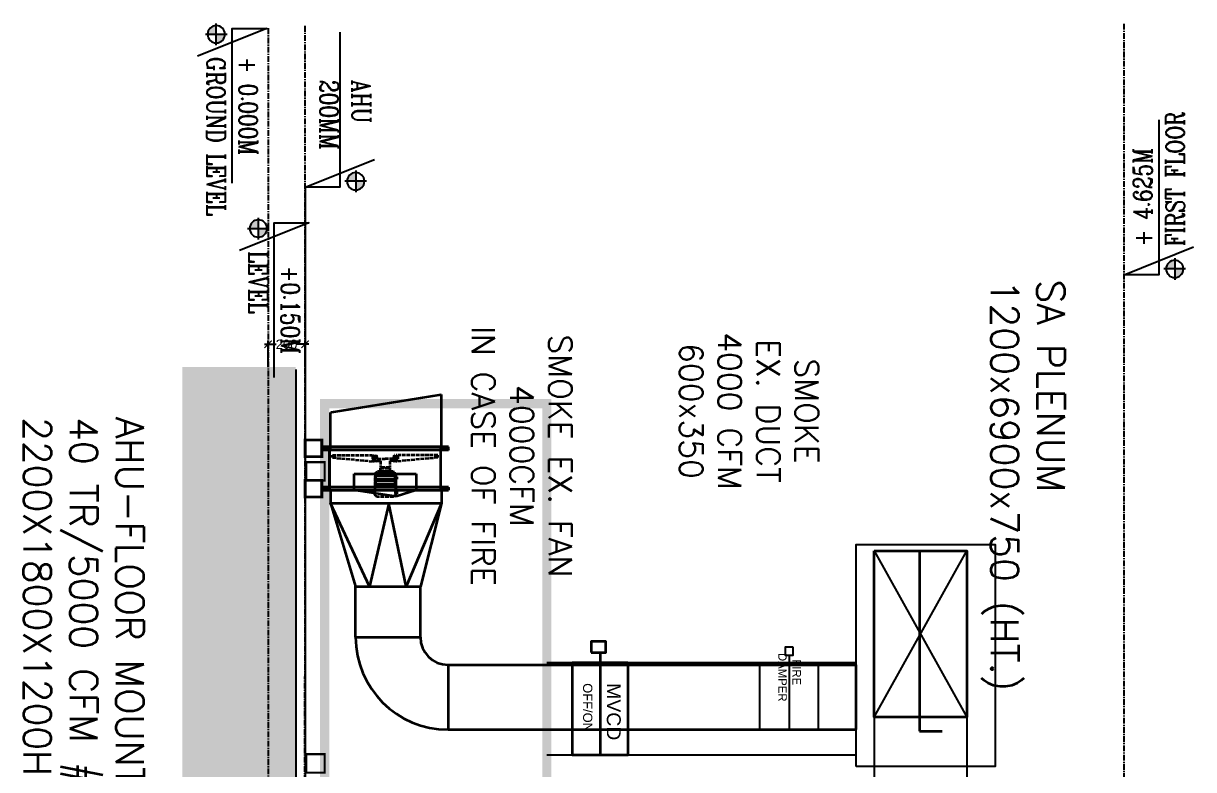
# Model space of a CAD drawing. Header units: millimetres. Extents: x -661525 to 498941, y 282148 to 1359693.
# Drawn here: x -328519 to -322197, y 677077 to 681110 of the extents above; entities that cross this region are included whole.
import ezdxf

# ---------------------------------------------------------------- set-up
doc = ezdxf.new("R2010")
doc.units = ezdxf.units.MM
doc.header["$LTSCALE"] = 2.5
doc.header["$PDMODE"] = 35
doc.header["$PDSIZE"] = 15
doc.linetypes.add('ACAD_ISO02W100', pattern=[15, 12, -3])
doc.linetypes.add('CENTER', pattern=[2, 1.25, -0.25, 0.25, -0.25])
doc.layers.get('0').update_dxf_attribs({"linetype": 'CONTINUOUS'})
doc.layers.get('DEFPOINTS').update_dxf_attribs({"linetype": 'CONTINUOUS'})
for name, color, linetype in [('00', 5, 'CONTINUOUS'), ('A-ANNO-GRID', 5, 'CENTER'), ('A-ANNO-LEVL', 7, 'CONTINUOUS'), ('A-COLS-PATT', 252, 'CONTINUOUS'), ('A-SECT', 1, 'CONTINUOUS'), ('nmd-ex duct', 20, 'CONTINUOUS'), ('NMD-SA DUCT', 4, 'CONTINUOUS'), ('v-ac ex.-fa fan', 91, 'CONTINUOUS'), ('v-SA DUCT', 4, 'CONTINUOUS'), ('vemcpl-ahu', 6, 'CONTINUOUS')]:
    doc.layers.add(name, color=color, linetype=linetype)
for name, color, linetype, lineweight in [('v-ac fd', 1, 'CONTINUOUS', 35), ('v-ac smoke ex-fa fan', 1, 'CONTINUOUS', 35), ('v-ac smoke ex. duct', 1, 'CONTINUOUS', 35), ('vac vcd', 5, 'CONTINUOUS', 35)]:
    doc.layers.add(name, color=color, linetype=linetype, lineweight=lineweight)
doc.styles.add('ARIAL', font='arial.ttf')
doc.styles.add('COMPLEX', font='complex.shx', dxfattribs={"width": 0.8})
doc.styles.add('ROMANS', font='romans.shx', dxfattribs={"height": 125})
doc.styles.get("Standard").update_dxf_attribs({"font": 'txt.shx', "height": 1})
doc.linetypes.add('ZIGZAG', pattern='A,0.0001,-0.2,[131,ltypeshp.shx,S=0.2,R=0,X=-0.2,Y=0],-0.4,[131,ltypeshp.shx,S=0.2,R=180,X=0.2,Y=0],-0.2', length=0.8001)
doc.dimstyles.new('TICK100', dxfattribs={"dimtxt": 250, "dimasz": 200, "dimexe": 150, "dimexo": 10, "dimgap": 50, "dimtad": 0, "dimdec": 0, "dimrnd": 5, "dimzin": 1, "dimdsep": 46, "dimtxsty": 'COMPLEX', "dimblk1": 'ARCHTICK', "dimblk2": 'ARCHTICK', "dimsah": 1, "dimcen": 0.09375, "dimdle": 150, "dimclrd": 11, "dimclre": 11, "dimclrt": 7, "dimadec": 0, "dimazin": 0, "dimtfac": 1, "dimtdec": 0, "dimtofl": 0, "dimtmove": 0, "dimatfit": 3, "dimldrblk": 'OPEN90', "dimfxl": 1, "dimtolj": 1, "dimtzin": 1, "dimarcsym": 0})

# ---------------------------------------------------------------- blocks, each defined once
blk = doc.blocks.new('L')
h = blk.add_hatch(color=0)
h.paths.add_polyline_path([(0.0683, 0), (0, 0), (0, -0.0683, 0.414214)])
h.paths.add_polyline_path([(0, 0.0683, 0.414214), (-0.0683, 0), (0, 0)])
at = {"color": 0}
for p, q in [((0.0854, 0), (-0.0854, 0)), ((0, 0.0854), (0, -0.0854))]:
    blk.add_line(p, q, dxfattribs=at)
blk.add_circle((0, 0), 0.0683, dxfattribs=at)
blk = doc.blocks.new('WATER LVL')
blk.add_lwpolyline([(837, 0), (-837, 0), (-837, -375), (-537, 375)])
at = {"layer": '00', "xscale": 1371.803835285835, "yscale": 1371.803835285835, "zscale": 1371.803835285835}
blk.add_blockref('L', (-774, 172), dxfattribs=at)
at = {"style": 'COMPLEX', "width": 0.8}
for p in [(-529, 75), (-529, -273)]:
    blk.add_attdef('WATER', p, '', height=200, dxfattribs=at)
blk = doc.blocks.new('_ARCHTICK')
at = {"color": 0, "linetype": 'ByBlock', "const_width": 0.15}
blk.add_lwpolyline([(-0.5, -0.5), (0.5, 0.5)], dxfattribs=at)
blk = doc.blocks.new('*D449')
at = {"layer": 'DEFPOINTS', "color": 0, "transparency": 16777216}
for p in [(-326997.2, 679375.4), (-327197.2, 679252.7), (-326997.2, 679252.7)]:
    blk.add_point(p, dxfattribs=at)
at = {"layer": 'nmd-ex duct', "color": 8, "lineweight": -2, "transparency": 16777216}
for p, q in [((-327217.2, 679375.4), (-327152.7, 679375.4)), ((-327197.2, 679252.7), (-327197.2, 679395.4)), ((-326977.2, 679375.4), (-327041.7, 679375.4)), ((-326997.2, 679252.7), (-326997.2, 679395.4))]:
    blk.add_line(p, q, dxfattribs=at)
at = {"layer": 'nmd-ex duct', "color": 8, "lineweight": -2, "transparency": 16777216, "xscale": 40, "yscale": 40, "zscale": 40, "rotation": 180}
blk.add_blockref('_ARCHTICK', (-327197.2, 679375.4), dxfattribs=at)
at = {"layer": 'nmd-ex duct', "color": 8, "lineweight": -2, "transparency": 16777216, "xscale": 40, "yscale": 40, "zscale": 40}
blk.add_blockref('_ARCHTICK', (-326997.2, 679375.4), dxfattribs=at)
at = {"layer": 'nmd-ex duct', "color": 1, "transparency": 16777216, "insert": (-327097.2, 679375.4), "char_height": 50, "attachment_point": 5, "style": 'ARIAL'}
blk.add_mtext('\\A1;200', dxfattribs=at)
blk = doc.blocks.new('smk fan')
at = {"layer": 'v-ac smoke ex-fa fan', "color": 2}
for p, q in [((-36723.1, 1601450.8), (-36723.2, 1600424.1)), ((-36723.2, 1600424.1), (-36723.1, 1601450.8)), ((-36723.2, 1600424.1), (-36723.2, 1601450.8)), ((-36714.5, 1601438.2), (-36723.2, 1601429.5)), ((-36705.6, 1601438.2), (-36723.2, 1601420.6)), ((-36698.2, 1601438.2), (-36723.2, 1601438.2)), ((-36698.2, 1601438.2), (-36723.2, 1601438.2)), ((-36723.2, 1601438.2), (-36723.2, 1601393.6)), ((-36700.9, 1601433.9), (-36723.2, 1601411.7)), ((-36700.9, 1601425), (-36723.2, 1601402.8)), ((-36700.9, 1601416.1), (-36723.2, 1601393.9)), ((-36700.9, 1601450.8), (-36723.1, 1601450.8)), ((-36700.9, 1601450.8), (-36698.2, 1601450.8)), ((-36698.2, 1601436.7), (-36700.9, 1601433.9)), ((-36698.2, 1601427.8), (-36700.9, 1601425)), ((-36698.2, 1601418.9), (-36700.9, 1601416.1)), ((-36698.2, 1600424.1), (-36698.2, 1601450.8)), ((-36395.4, 1601450.8), (-36398.2, 1601450.8)), ((-36398.2, 1600424.1), (-36398.2, 1601450.8)), ((-36398.2, 1601438.2), (-36373.2, 1601438.2)), ((-36398.2, 1601438.2), (-36373.2, 1601438.2)), ((-36398.2, 1601436.7), (-36395.4, 1601433.9)), ((-36398.2, 1601427.8), (-36395.4, 1601425)), ((-36398.2, 1601418.9), (-36395.4, 1601416.1)), ((-36395.4, 1601450.8), (-36373.2, 1601450.8)), ((-36395.4, 1601433.9), (-36373.2, 1601411.7)), ((-36395.4, 1601425), (-36373.2, 1601402.8)), ((-36395.4, 1601416.1), (-36373.2, 1601393.9)), ((-36390.8, 1601438.2), (-36373.2, 1601420.6)), ((-36381.9, 1601438.2), (-36373.2, 1601429.5)), ((-36373.2, 1601450.8), (-36373.2, 1600424.1)), ((-36373.2, 1600424.1), (-36373.2, 1601450.8)), ((-36373.2, 1600424.1), (-36373.2, 1601450.8)), ((-36373.2, 1601438.2), (-36373.2, 1601393.6)), ((-36723.2, 1601393.6), (-36698.2, 1601393.6)), ((-36373.2, 1601387.4), (-36723.2, 1601387.4)), ((-36723.2, 1601387.4), (-36373.2, 1601387.4)), ((-36723.2, 1601387.4), (-36723.2, 1601387.4)), ((-36700.9, 1601407.2), (-36714.5, 1601393.6)), ((-36700.9, 1601398.3), (-36705.6, 1601393.6)), ((-36698.2, 1601410), (-36700.9, 1601407.2)), ((-36698.2, 1601401.1), (-36700.9, 1601398.3)), ((-36398.2, 1601410), (-36395.4, 1601407.2)), ((-36398.2, 1601401.1), (-36395.4, 1601398.3)), ((-36373.2, 1601393.6), (-36398.2, 1601393.6)), ((-36395.4, 1601407.2), (-36381.9, 1601393.6)), ((-36395.4, 1601398.3), (-36390.8, 1601393.6)), ((-36373.2, 1601387.4), (-36373.2, 1601387.4)), ((-36723.2, 1600487.6), (-36723.2, 1600487.6)), ((-36373.2, 1600487.5), (-36723.2, 1600487.5)), ((-36723.2, 1600436.8), (-36723.2, 1600481.3)), ((-36723.2, 1600481.3), (-36698.2, 1600481.3)), ((-36700.9, 1600458.8), (-36723.2, 1600481.1)), ((-36700.9, 1600449.9), (-36723.2, 1600472.2)), ((-36700.9, 1600467.7), (-36714.5, 1600481.3)), ((-36700.9, 1600476.6), (-36705.6, 1600481.3)), ((-36698.2, 1600473.9), (-36700.9, 1600476.6)), ((-36698.2, 1600465), (-36700.9, 1600467.7)), ((-36373.2, 1600481.3), (-36398.2, 1600481.3)), ((-36398.2, 1600473.9), (-36395.4, 1600476.6)), ((-36398.2, 1600465), (-36395.4, 1600467.7)), ((-36395.4, 1600467.7), (-36381.9, 1600481.3)), ((-36395.4, 1600476.6), (-36390.8, 1600481.3)), ((-36395.4, 1600458.8), (-36373.2, 1600481.1)), ((-36395.4, 1600449.9), (-36373.2, 1600472.2)), ((-36373.2, 1600487.6), (-36373.2, 1600487.6)), ((-36373.2, 1600436.8), (-36373.2, 1600481.3)), ((-36700.9, 1600441), (-36723.2, 1600463.3)), ((-36705.6, 1600436.8), (-36723.2, 1600454.4)), ((-36714.5, 1600436.8), (-36723.2, 1600445.5)), ((-36698.2, 1600436.8), (-36723.2, 1600436.8)), ((-36698.2, 1600436.8), (-36723.2, 1600436.8)), ((-36700.9, 1600424.1), (-36723.1, 1600424.1)), ((-36698.2, 1600456.1), (-36700.9, 1600458.8)), ((-36698.2, 1600447.2), (-36700.9, 1600449.9)), ((-36698.2, 1600438.3), (-36700.9, 1600441)), ((-36700.9, 1600424.2), (-36698.2, 1600424.2)), ((-36398.2, 1600456.1), (-36395.4, 1600458.8)), ((-36398.2, 1600447.2), (-36395.4, 1600449.9)), ((-36398.2, 1600438.3), (-36395.4, 1600441)), ((-36398.2, 1600436.8), (-36373.2, 1600436.8)), ((-36398.2, 1600436.8), (-36373.2, 1600436.8)), ((-36395.4, 1600424.2), (-36398.2, 1600424.2)), ((-36395.4, 1600441), (-36373.2, 1600463.3)), ((-36395.4, 1600424.1), (-36373.2, 1600424.1)), ((-36390.8, 1600436.8), (-36373.2, 1600454.4)), ((-36381.9, 1600436.8), (-36373.2, 1600445.5))]:
    blk.add_line(p, q, dxfattribs=at)
at = {"layer": 'v-ac smoke ex-fa fan', "color": 5, "linetype": 'ACAD_ISO02W100'}
for p, q in [((-36637, 1601365.1), (-36656.2, 1601365.1)), ((-36656.2, 1601365.1), (-36656.2, 1601039)), ((-36637, 1601365.1), (-36606.5, 1601039)), ((-36656.2, 1601039), (-36606.5, 1601039)), ((-36630.3, 1601031.4), (-36630.3, 1601039)), ((-36613.1, 1601039), (-36613.1, 1601031.4)), ((-36656.2, 1601031.4), (-36656.2, 1601026.8)), ((-36605.8, 1601031.4), (-36656.2, 1601031.4)), ((-36656.2, 1601026.8), (-36626.1, 1601019.3)), ((-36626.1, 1601014.8), (-36656.2, 1601014.1)), ((-36656.2, 1601014.1), (-36656.2, 1601010.3)), ((-36656.2, 1601014.1), (-36605.8, 1601014.1)), ((-36656.2, 1601010.3), (-36626.1, 1601002.7)), ((-36630.3, 1601014.1), (-36630.3, 1601020.1)), ((-36611.1, 1601019.3), (-36626.1, 1601019.3)), ((-36611.1, 1601014.8), (-36626.1, 1601014.8)), ((-36626.1, 1601002.7), (-36626.1, 1600937.5)), ((-36613.1, 1601019.3), (-36613.1, 1601014.8)), ((-36611.1, 1601019.3), (-36605.8, 1601026.8)), ((-36611.1, 1601014.8), (-36605.8, 1601014.1)), ((-36611.1, 1601002.7), (-36605.8, 1601010.3)), ((-36611.1, 1601002.7), (-36611.1, 1600975)), ((-36611.1, 1600975), (-36558, 1600975)), ((-36605.8, 1601031.4), (-36605.8, 1601026.8)), ((-36605.8, 1601031.4), (-36605.8, 1601026.8)), ((-36605.8, 1601031.4), (-36605.8, 1601026.8)), ((-36605.8, 1601014.1), (-36605.8, 1601010.3)), ((-36605.8, 1601014.1), (-36605.8, 1601010.3)), ((-36605.8, 1601014.1), (-36605.8, 1601010.3)), ((-36558, 1600899.9), (-36558, 1600975)), ((-36558, 1600956.3), (-36550.5, 1600956.3)), ((-36523.3, 1600975), (-36550.5, 1600975)), ((-36550.5, 1600975), (-36550.5, 1600899.9)), ((-36515.8, 1601008.6), (-36523.3, 1600999.9)), ((-36523.3, 1600999.9), (-36523.3, 1600875.1)), ((-36523.3, 1600875.1), (-36523.3, 1600999.9)), ((-36523.3, 1600899.9), (-36523.3, 1600975)), ((-36518.1, 1601013.1), (-36518.1, 1601009.6)), ((-36517.9, 1601013.6), (-36516, 1601013.6)), ((-36517.9, 1601013.6), (-36516, 1601013.6)), ((-36517.9, 1601012.5), (-36516, 1601012.5)), ((-36517.9, 1601010.2), (-36516, 1601010.2)), ((-36517.9, 1601009.1), (-36516, 1601009.1)), ((-36515.8, 1601014.1), (-36515.8, 1601008.6)), ((-36508.3, 1601014.1), (-36515.8, 1601014.1)), ((-36515.8, 1601014.1), (-36515.8, 1601008.6)), ((-36515.8, 1601013.6), (-36515.8, 1601009.1)), ((-36515.8, 1601013.6), (-36515.8, 1601009.1)), ((-36508.3, 1601014.1), (-36474.5, 1601021.6)), ((-36508.3, 1600860.8), (-36508.3, 1601014.1)), ((-36474.5, 1601021.6), (-36419.3, 1601021.6)), ((-36474.5, 1601021.6), (-36419.3, 1601021.6)), ((-36419.3, 1601021.6), (-36397.2, 1601017.4)), ((-36397.2, 1601021.6), (-36340.8, 1601021.6)), ((-36397.2, 1600853.3), (-36397.2, 1601021.6)), ((-36317.9, 1601004.6), (-36321.7, 1601004.6)), ((-36317.9, 1600870.3), (-36317.9, 1601004.6)), ((-36317.9, 1600870.3), (-36317.9, 1601004.6)), ((-36656.2, 1600864.7), (-36626.1, 1600872.2)), ((-36656.2, 1600860.9), (-36656.2, 1600864.7)), ((-36656.2, 1600860.9), (-36605.8, 1600860.9)), ((-36626.1, 1600860.2), (-36656.2, 1600860.9)), ((-36656.2, 1600848.1), (-36626.1, 1600855.6)), ((-36656.2, 1600843.6), (-36656.2, 1600848.1)), ((-36630.3, 1600860.9), (-36630.3, 1600854.8)), ((-36626.1, 1600872.2), (-36626.1, 1600937.5)), ((-36611.1, 1600860.2), (-36626.1, 1600860.2)), ((-36611.1, 1600855.6), (-36626.1, 1600855.6)), ((-36613.1, 1600855.6), (-36613.1, 1600860.2)), ((-36611.1, 1600899.9), (-36558, 1600899.9)), ((-36611.1, 1600872.2), (-36611.1, 1600899.9)), ((-36611.1, 1600872.2), (-36605.8, 1600864.7)), ((-36611.1, 1600860.2), (-36605.8, 1600860.9)), ((-36611.1, 1600855.6), (-36605.8, 1600848.1)), ((-36605.8, 1600860.9), (-36605.8, 1600864.7)), ((-36605.8, 1600860.9), (-36605.8, 1600864.7)), ((-36605.8, 1600860.9), (-36605.8, 1600864.7)), ((-36605.8, 1600843.6), (-36605.8, 1600848.1)), ((-36605.8, 1600843.6), (-36605.8, 1600848.1)), ((-36605.8, 1600843.6), (-36605.8, 1600848.1)), ((-36558, 1600899.9), (-36558, 1600937.5)), ((-36558, 1600899.9), (-36558, 1600937.5)), ((-36558, 1600918.7), (-36550.5, 1600918.7)), ((-36550.5, 1600899.9), (-36523.3, 1600899.9)), ((-36515.8, 1600866.3), (-36523.3, 1600875.1)), ((-36518.1, 1600861.8), (-36518.1, 1600865.3)), ((-36517.9, 1600865.8), (-36516, 1600865.8)), ((-36517.9, 1600864.7), (-36516, 1600864.7)), ((-36517.9, 1600862.4), (-36516, 1600862.4)), ((-36517.9, 1600861.3), (-36516, 1600861.3)), ((-36517.9, 1600861.3), (-36516, 1600861.3)), ((-36515.8, 1600860.8), (-36515.8, 1600866.3)), ((-36515.8, 1600861.3), (-36515.8, 1600865.8)), ((-36515.8, 1600861.3), (-36515.8, 1600865.8)), ((-36508.3, 1600860.8), (-36515.8, 1600860.8)), ((-36508.3, 1600860.8), (-36474.5, 1600853.3)), ((-36474.5, 1600853.3), (-36419.3, 1600853.3)), ((-36474.5, 1600853.3), (-36419.3, 1600853.3)), ((-36419.3, 1600853.3), (-36397.2, 1600857.5)), ((-36397.2, 1600853.3), (-36340.8, 1600853.3)), ((-36317.9, 1600870.3), (-36321.7, 1600870.3)), ((-36605.8, 1600843.6), (-36656.2, 1600843.6)), ((-36656.2, 1600836), (-36606.5, 1600836)), ((-36656.2, 1600509.8), (-36656.2, 1600836)), ((-36637, 1600509.8), (-36606.5, 1600836)), ((-36630.3, 1600843.6), (-36630.3, 1600836)), ((-36613.1, 1600836), (-36613.1, 1600843.6)), ((-36637, 1600509.8), (-36656.2, 1600509.8))]:
    blk.add_line(p, q, dxfattribs=at)
at = {"layer": 'v-ac smoke ex-fa fan', "color": 2, "linetype": 'Continuous', "ltscale": 0.2}
for p, q in [((-36506.4, 1601187.7), (-36506.4, 1600687.2)), ((-36373.2, 1601187.7), (-36506.4, 1601187.7)), ((-36321.7, 1600848.3), (-36373.2, 1601187.7)), ((-36321.7, 1600848.3), (-36506.4, 1600848.3)), ((-36472.9, 1600848.3), (-36472.9, 1600865.4)), ((-36472.9, 1600848.3), (-36472.9, 1600831.3)), ((-36373.2, 1600687.2), (-36321.7, 1600848.3)), ((-36354.9, 1600848.3), (-36354.9, 1600865.4)), ((-36354.9, 1600848.3), (-36354.9, 1600831.3)), ((-36506.4, 1600687.2), (-36373.2, 1600687.2))]:
    blk.add_line(p, q, dxfattribs=at)
at = {"layer": 'v-ac smoke ex-fa fan', "color": 8, "linetype": 'ACAD_ISO02W100'}
for p, q in [((-36508.3, 1601009.6), (-36397.2, 1601009.6)), ((-36508.3, 1601001.6), (-36397.2, 1601001.6)), ((-36508.3, 1600991.6), (-36397.2, 1600991.6)), ((-36508.3, 1600979.5), (-36397.2, 1600979.5)), ((-36508.3, 1600965.5), (-36397.2, 1600965.5)), ((-36508.3, 1600949.5), (-36397.2, 1600949.5)), ((-36501.5, 1601015.6), (-36397.2, 1601015.6)), ((-36483.5, 1601019.6), (-36408.7, 1601019.6)), ((-36508.3, 1600925.5), (-36397.2, 1600925.5)), ((-36508.3, 1600909.4), (-36397.2, 1600909.4)), ((-36508.3, 1600895.4), (-36397.2, 1600895.4)), ((-36508.3, 1600883.4), (-36397.2, 1600883.4)), ((-36508.3, 1600873.4), (-36397.2, 1600873.4)), ((-36508.3, 1600865.4), (-36397.2, 1600865.4)), ((-36501.5, 1600859.3), (-36397.2, 1600859.3)), ((-36483.5, 1600855.3), (-36408.7, 1600855.3))]:
    blk.add_line(p, q, dxfattribs=at)
at = {"layer": 'v-ac smoke ex-fa fan', "color": 5, "linetype": 'ACAD_ISO02W100'}
for centre, radius, start, end in [((-36517.2, 1601013.1), 0.906, 141.52833, 218.47167), ((-36514.7, 1601011.4), 3.34, 160.29075, 199.70925), ((-36517.2, 1601009.7), 0.906, 141.52833, 218.47167), ((-36516.7, 1601013.1), 0.906, 321.52833, 38.47167), ((-36519.2, 1601011.4), 3.34, 340.29075, 19.70925), ((-36516.7, 1601009.7), 0.906, 321.52833, 38.47167), ((-36345.9, 1600996.6), 25.6, 18.39111, 78.44017), ((-36517.2, 1600865.3), 0.906, 141.52833, 218.47167), ((-36514.7, 1600863.6), 3.34, 160.29075, 199.70925), ((-36517.2, 1600861.9), 0.906, 141.52833, 218.47167), ((-36516.7, 1600865.3), 0.906, 321.52833, 38.47167), ((-36519.2, 1600863.6), 3.34, 340.29075, 19.70925), ((-36516.7, 1600861.9), 0.906, 321.52833, 38.47167), ((-36345.9, 1600878.4), 25.6, 281.55983, 341.60889)]:
    blk.add_arc(centre, radius, start, end, dxfattribs=at)

msp = doc.modelspace()

# ---------------------------------------------------------------- hatches: boundary and pattern name
at = {"layer": 'A-COLS-PATT'}
msp.add_hatch(color=256, dxfattribs=at).paths.add_polyline_path([(-327047.2, 679252.2), (-327659.7, 679252.2), (-327659.7, 660251.2), (-326747.2, 660251.2), (-326747.2, 676849.2), (-327047.2, 676849.2)])

# ---------------------------------------------------------------- linework, layer by layer
msp.add_line((-326997, 680225.1), (-326997, 676849.1))
msp.add_lwpolyline([(-326809.6, 681061.4), (-326809.6, 680225.1), (-326997, 680225.1), (-326622.2, 680375)])
at = {"layer": 'A-ANNO-GRID', "ltscale": 10}
for p, q in [((-327197.2, 681083), (-327197.2, 660251.2)), ((-322572.2, 663176.1), (-322572.2, 681109.7))]:
    msp.add_line(p, q, dxfattribs=at)
msp.add_lwpolyline([(-327000.7, 661464.9), (-326996.9, 681098)], dxfattribs=at)
at = {"layer": 'A-SECT'}
msp.add_lwpolyline([(-327047.2, 679238.7), (-327047.2, 676849.1), (-326747.2, 676849.1), (-326747.2, 660248.1), (-327347.2, 660248.1), (-327347.2, 659671.1)], dxfattribs=at)
at = {"layer": 'NMD-SA DUCT'}
for p, q in [((-323922.2, 677359.5), (-323922.2, 675706.2)), ((-323422.2, 677359.5), (-323422.2, 675706.2))]:
    msp.add_line(p, q, dxfattribs=at)
msp.add_lwpolyline([(-324019.5, 677094.2), (-324019.5, 678294.2), (-323269.5, 678294.2), (-323269.5, 677094.2)], close=True, dxfattribs=at)
at = {"layer": 'v-ac ex.-fa fan', "linetype": 'ByBlock', "const_width": 15}
for points in [[(-326996.9, 678858.3), (-326996.9, 678768.3), (-326906.9, 678768.3), (-326906.9, 678858.3)], [(-326996.9, 678639.7), (-326996.9, 678549.7), (-326906.9, 678549.7), (-326906.9, 678639.7)]]:
    msp.add_lwpolyline(points, close=True, dxfattribs=at)
at = {"layer": 'v-ac fd', "lineweight": -2, "ltscale": 0.36, "elevation": 0}
for points in [[(-324359.7, 677738), (-324404.3, 677738), (-324404.3, 677694.9), (-324359.7, 677694.9)], [(-324225, 677643.8), (-324225, 677293.8), (-324540, 677293.8), (-324540, 677643.8)]]:
    msp.add_lwpolyline(points, close=True, dxfattribs=at)
msp.add_lwpolyline([(-324382.5, 677694.9), (-324382.5, 677293.8)], dxfattribs=at)
at = {"layer": 'v-ac smoke ex. duct', "linetype": 'ByBlock'}
for p, q in [((-326260.4, 678818), (-326260.3, 679103.5)), ((-326860.5, 678809.6), (-326860.4, 679006.8)), ((-326860.4, 678587.3), (-326860.4, 678516.5)), ((-326260.4, 678587.3), (-326260.3, 678516.5)), ((-326860.4, 678516.5), (-326724.5, 678066.5)), ((-326860.4, 678516.5), (-326260.3, 678516.5)), ((-326260.3, 678516.5), (-326374.5, 678066.5)), ((-326724.5, 678066.5), (-326374.5, 678066.5)), ((-326724.5, 677793.1, 0), (-326724.5, 678066.5)), ((-326374.5, 677793.1, 0), (-326374.5, 678066.5)), ((-326224.5, 677643.1, 0), (-324019.5, 677643.8)), ((-326224.5, 677643.1, 0), (-326224.5, 677293.1, 0)), ((-326224.5, 677293.8, 0), (-324019.5, 677293.8, 0))]:
    msp.add_line(p, q, dxfattribs=at)
at = {"layer": 'v-ac smoke ex. duct'}
for p, q in [((-326724.5, 677793.1, 0), (-326374.5, 677793.1, 0)), ((-324019.5, 677293.8), (-324019.5, 677643.8))]:
    msp.add_line(p, q, dxfattribs=at)
at = {"layer": 'v-ac smoke ex. duct', "const_width": 13.2}
msp.add_lwpolyline([(-326860.4, 679006.8), (-326260.3, 679103.5)], dxfattribs=at)
at = {"layer": 'v-ac smoke ex. duct', "linetype": 'ByBlock'}
msp.add_lwpolyline([(-326260.3, 678516.5), (-326450.5, 678066.5), (-326544.8, 678514.9), (-326649.7, 678066.5), (-326860.4, 678516.5)], dxfattribs=at)
for radius in [500, 150]:
    msp.add_arc((-326224.5, 677793.1, 0), radius, 180, 270, dxfattribs=at)
at = {"layer": 'v-SA DUCT'}
for p, q in [((-323922.2, 677359.5), (-323422.2, 678259.5)), ((-323922.2, 678259.5), (-323422.2, 677359.5))]:
    msp.add_line(p, q, dxfattribs=at)
msp.add_lwpolyline([(-323922.2, 678259.5), (-323422.2, 678259.5), (-323422.2, 677359.5), (-323922.2, 677359.5)], close=True, dxfattribs=at)
at = {"layer": 'vac vcd', "ltscale": 25}
for p, q in [((-323677.6, 678259.5), (-323677.6, 677284)), ((-325451.6, 677710.5), (-325402.9, 677710.5)), ((-323677.6, 677284), (-323555.1, 677284))]:
    msp.add_line(p, q, dxfattribs=at)
for points in [[(-323922.2, 678259.5), (-323422.2, 678259.5), (-323422.2, 677359.5), (-323922.2, 677359.5)], [(-325451.6, 677710.5), (-325371.7, 677710.5), (-325371.7, 677769), (-325451.6, 677769)], [(-325252.9, 677655.2), (-325252.9, 677155.2), (-325552.9, 677155.2), (-325552.9, 677655.2)]]:
    msp.add_lwpolyline(points, close=True, dxfattribs=at)
at = {"layer": 'vac vcd', "linetype": 'ZIGZAG', "ltscale": 5}
msp.add_lwpolyline([(-325402.9, 677710.5), (-325402.9, 677650), (-325402.9, 677155.2)], dxfattribs=at)
at = {"layer": 'vemcpl-ahu'}
for p, q in [((-325691.4, 677655.2), (-324019.5, 677655.2)), ((-324019.5, 677155.2), (-325691.4, 677155.2))]:
    msp.add_line(p, q, dxfattribs=at)
for points, const_width in [([(-325691.4, 676855.2), (-326891.4, 676855.2), (-326891.4, 679055.2), (-325691.4, 679055.2)], 50), ([(-326991.3, 678738.6), (-326991.3, 678638.6), (-326891.3, 678638.6), (-326891.3, 678738.6)], 12), ([(-326991.3, 677060.2), (-326991.3, 677160.2), (-326891.3, 677160.2), (-326891.3, 677060.2)], 12)]:
    msp.add_lwpolyline(points, close=True, dxfattribs=dict(at, const_width=const_width))

# ---------------------------------------------------------------- block references
at = {"layer": '00', "xscale": -685.575968884727, "yscale": 685.575968884727, "zscale": 685.575968884727, "rotation": 270.0000000000002}
msp.add_blockref('L', (-326723.7, 680256.3), dxfattribs=at)
at = {"layer": 'A-ANNO-LEVL'}
ref = msp.add_blockref('WATER LVL', (-327391, 680664.1), dxfattribs=dict(at, xscale=-0.4997623940465785, yscale=0.4997623940465785, zscale=0.4997623940465785, rotation=89.99999999999991))
ref.add_attrib('WATER', 'GROUND LEVEL', (-327528.3, 680928.6), dxfattribs={"layer": '0', "height": 99.952, "rotation": 270, "style": 'COMPLEX', "width": 0.8})
ref.add_attrib('WATER', '+ 0.000M', (-327354.3, 680928.6), dxfattribs={"layer": '0', "height": 99.95, "rotation": 270, "style": 'COMPLEX', "width": 0.8})
ref = msp.add_blockref('WATER LVL', (-322384.8, 680169.9), dxfattribs=dict(at, xscale=-0.4997623940465785, yscale=0.4997623940465785, zscale=0.4997623940465785, rotation=270.0000000000002))
ref.add_attrib('WATER', 'FIRST FLOOR', (-322247.4, 679905.4), dxfattribs={"layer": '0', "height": 99.952, "rotation": 90, "style": 'COMPLEX', "width": 0.8})
ref.add_attrib('WATER', '+ 4.625M', (-322421.5, 679905.4), dxfattribs={"layer": '0', "height": 99.95, "rotation": 90, "style": 'COMPLEX', "width": 0.8})
ref = msp.add_blockref('WATER LVL', (-327163.6, 679614.4), dxfattribs=dict(at, xscale=-0.4997623940465785, yscale=0.4997623940465785, zscale=0.4997623940465785, rotation=89.99999999999991))
ref.add_attrib('WATER', 'LEVEL', (-327301, 679878.8), dxfattribs={"layer": '0', "height": 99.95, "rotation": 270, "style": 'COMPLEX', "width": 0.8})
ref.add_attrib('WATER', '+0.150M', (-327127, 679798.8), dxfattribs={"layer": '0', "height": 99.95, "rotation": 270, "style": 'COMPLEX', "width": 0.8})
at = {"layer": 'v-ac ex.-fa fan', "linetype": 'ByBlock', "xscale": -0.6668701640888489, "yscale": 0.6668701640888489, "zscale": 0.6668701847904341, "rotation": 90}
msp.add_blockref('smk fan', (741052.9, 654331.1), dxfattribs=at)

# ---------------------------------------------------------------- texts
at = {"style": 'COMPLEX', "width": 0.8}
for tag, p in [('200MM', (-326918.1, 680804.2)), ('AHU', (-326744.1, 680804.2))]:
    msp.add_attdef(tag, p, 'WATER', height=99.95, rotation=270, dxfattribs=at)
at = {"layer": 'NMD-SA DUCT', "insert": (-323342.9, 679724.3), "char_height": 150, "width": 3282.875, "attachment_point": 7, "rotation": 270, "style": 'ROMANS'}
msp.add_mtext('{SA PLENUM\\P1200x6900x750 (HT.)}', dxfattribs=at)
at = {"layer": 'v-ac fd', "ltscale": 0.36, "insert": (-324341.4, 677576, 0), "char_height": 45.992, "attachment_point": 5, "rotation": 270}
msp.add_mtext('\\pxql;{\\fStylus BT|b0|i0|c0|p34;\\P  FIRE\\PDAMPER}', dxfattribs=at)
at = {"layer": 'v-ac smoke ex. duct', "linetype": 'ByBlock', "char_height": 125, "attachment_point": 1, "rotation": 270}
for s, insert, width in [('\\pxqc;{\\Fromans|c0;SMOKE EX. FAN\\P4000CFM\\PIN CASE OF FIRE}', (-325555.3, 680036.6), 2528.49), ('\\pxqc;{\\Fromans|c0;SMOKE \\PEX. DUCT\\P4000 CFM\\P600x350}', (-324223.8, 679940.5), 1851.09)]:
    msp.add_mtext(s, dxfattribs=dict(at, insert=insert, width=width))
at = {"layer": 'vac vcd', "ltscale": 25, "width": 105.422, "attachment_point": 1, "rotation": 270, "style": 'ARIAL'}
for s, insert, char_height in [('{OFF/ON}', (-325445.4, 677543.9), 50), ('{MVCD}', (-325292, 677543.9), 75)]:
    msp.add_mtext(s, dxfattribs=dict(at, insert=insert, char_height=char_height))
at = {"layer": 'vemcpl-ahu', "insert": (-328518.8, 678981.9), "char_height": 150, "width": 4618.742, "attachment_point": 7, "rotation": 270, "style": 'ROMANS'}
msp.add_mtext('AHU-FLOOR MOUNTED\\P40 TR/5000 CFM #3 NOS.\\P2200X1800X1200HT', dxfattribs=at)

# ---------------------------------------------------------------- dimensions: what is measured, and where the dimension line sits
at = {"layer": 'nmd-ex duct'}
dim = msp.add_linear_dim(base=(-326997.2, 679375.4), p1=(-327197.2, 679252.7), p2=(-326997.2, 679252.7), angle=0, dimstyle='TICK100', override={"dimtxt": 50, "dimasz": 40, "dimexe": 20, "dimexo": 0, "dimgap": 0, "dimrnd": 0, "dimtxsty": 'ARIAL', "dimdle": 20, "dimclrd": 8, "dimclre": 8, "dimclrt": 1, "dimfxl": 0.0625}, dxfattribs=at)
dim.commit()
dim.dimension.update_dxf_attribs({"geometry": '*D449', "text_midpoint": (-327097.2, 679375.4)})

doc.saveas('drawing.dxf')
